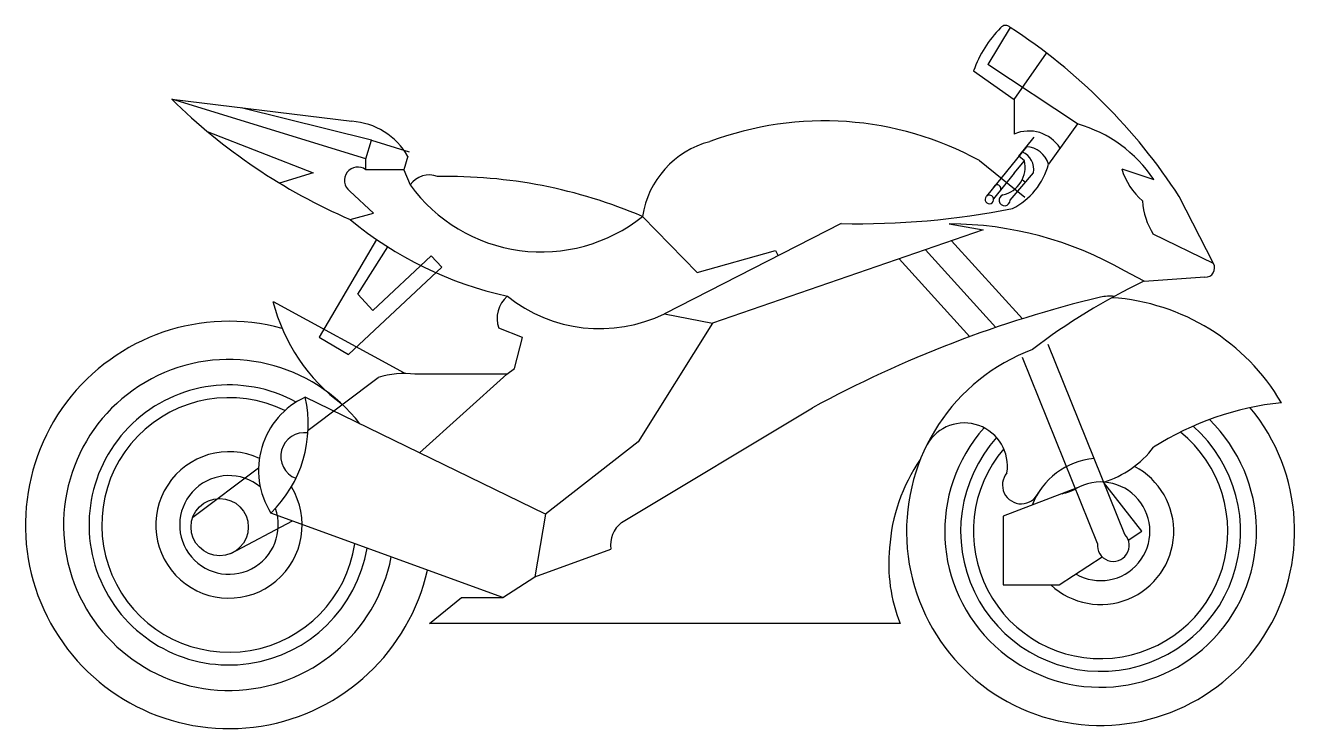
# Model space of a CAD drawing. Header units: millimetres. Extents: x 64450 to 66445, y 44723 to 45828.
import ezdxf

# ---------------------------------------------------------------- set-up
doc = ezdxf.new("R2010")
doc.units = ezdxf.units.MM

msp = doc.modelspace()

# ---------------------------------------------------------------- linework, layer by layer
for p, q in [((65998.1, 45825.2), (65963.1, 45766.9)), ((66104.2, 45673.4), (65963.1, 45766.9)), ((66004.6, 45712.1), (66055.5, 45784.7)), ((65940.7, 45756.8), (66004.6, 45712.1)), ((64680.4, 45712.4), (64963.3, 45677.7)), ((64985.5, 45618.5), (64680.4, 45712.4)), ((66004.6, 45712.1), (66004.6, 45657.6)), ((64994.5, 45647.8), (64789.3, 45699)), ((66104.2, 45673.4), (66058.3, 45610.3)), ((64736, 45661.8), (64902.4, 45596.9)), ((64985.5, 45618.5), (64994.5, 45647.8)), ((64994.5, 45647.8), (65053.6, 45629.7)), ((66011.8, 45622.9), (66035.7, 45652.5)), ((66023.8, 45637.7), (65960.9, 45559.9)), ((64985.5, 45601.5), (64985.5, 45618.5)), ((65051.5, 45622.6), (65045, 45601.5)), ((65949.9, 45615.9), (66021.1, 45558.3)), ((66004.6, 45595.9), (66020.7, 45615.7)), ((66020.7, 45615.7), (66011.8, 45622.9)), ((64902.4, 45596.9), (64849.9, 45580.4)), ((65045, 45601.5), (64985.5, 45601.5)), ((65045, 45601.5), (65055.2, 45577.6)), ((66004.6, 45595.9), (65972.2, 45555.9)), ((65998.1, 45553.5), (66034.9, 45596.6)), ((66022.2, 45581.7), (66017.2, 45585.8)), ((66173.5, 45602.8), (66223.9, 45586.4)), ((64997.5, 45533.2), (64960.2, 45568)), ((66317.6, 45454.2), (66264, 45559.3)), ((64960.6, 45523.4), (64997.5, 45533.2)), ((65420.2, 45528.2), (65506.2, 45440.1)), ((65732.7, 45516.8), (65454.7, 45375.2)), ((65955.5, 45507.1), (65530.1, 45360.6)), ((65902.4, 45516.4), (65955.5, 45507.1)), ((65002.4, 45491.9), (64912, 45338.3)), ((66017.4, 45367.3), (65906.1, 45490)), ((66317.6, 45454.2), (66223.2, 45500.2)), ((64972.6, 45406.1), (65019.8, 45480.4)), ((65088.1, 45466.1), (64996.6, 45380.4)), ((65104.7, 45448.4), (65088.1, 45466.1)), ((65506.2, 45440.1), (65629.5, 45474.5)), ((65629.5, 45474.5), (65633.7, 45466.4)), ((65975.8, 45353.7), (65864.9, 45475.9)), ((64958.2, 45311.2), (65104.7, 45448.4)), ((65934.9, 45339.2), (65823.8, 45461.7)), ((66208.6, 45426.3), (66177.7, 45442.7)), ((66208.6, 45426.3), (66304.3, 45433)), ((64839.5, 45394.4), (65045.7, 45282.3)), ((64996.6, 45380.4), (64972.6, 45406.1)), ((65454.7, 45375.2), (65530.1, 45360.6)), ((65231.4, 45337.7), (65194.3, 45352.6)), ((65530.1, 45360.6), (65413.5, 45174)), ((64912, 45338.3), (64958.2, 45311.2)), ((65219.3, 45289.1), (65231.4, 45337.7)), ((66178.3, 45028.5), (66057.7, 45327.1)), ((64958.2, 45311.2), (64958.2, 45311.2)), ((66135.5, 45014.3), (66017.4, 45306.7)), ((65207, 45280.5), (65219.3, 45289.1)), ((64894.7, 45192.1), (65004.9, 45275.2)), ((65207, 45280.5), (65062.7, 45280.2)), ((65069.5, 45156.7), (65207, 45280.5)), ((65267.7, 45060.1), (64890.2, 45244.2)), ((65387.3, 45047.2), (65687.3, 45227.5)), ((65413.5, 45174), (65267.7, 45060.1)), ((64713.4, 45055.5), (64816.8, 45133.4)), ((66205.1, 45033.4), (66145.1, 45110.8)), ((66103.4, 45101.6), (65987.2, 45057)), ((64773.2, 44998.6), (64869.9, 45049.8)), ((65200.8, 44929.3), (64836.2, 45062.1)), ((65267.7, 45060.1), (65251.1, 44962)), ((65987.2, 45057), (65987.2, 44949.2)), ((66183.9, 45019.6), (66205.1, 45033.4)), ((65251.1, 44962), (65370.4, 45005.5)), ((66075.3, 44949.2), (66143, 44993.1)), ((65200.8, 44929.3), (65251.1, 44962)), ((65987.2, 44949.2), (66075.3, 44949.2)), ((65085.3, 44888.4), (65135.8, 44929.3)), ((65135.8, 44929.3), (65200.8, 44929.3)), ((65825.3, 44888.4), (65085.3, 44888.4))]:
    msp.add_line(p, q)
msp.add_circle((64755.7, 45040.1), 45)
for centre, radius, start, end in [((65990.9, 45818.3), 10, 43.4096, 140.5904), ((65505.1, 45066.3), 905, 33.0104, 56.9896), ((66110.8, 45697.7), 180, 135.1604, 160.8396), ((65322.2, 46361.8), 913, 225.3328, 246.6672), ((64956, 45567.9), 110, 29.7885, 86.2115), ((65705.6, 45168.3), 510, 61.3757, 110.6243), ((66045.4, 45466.6), 215, 33.8679, 74.1321), ((66027.6, 45603.8), 58.5, 32.9718, 113.1478), ((65562.5, 45506.3), 144, 104.7282, 171.2718), ((66005.8, 45602.1), 29.6, 349.2842, 67.5707), ((66021.9, 45599.9), 37.9, 16.0252, 87.1903), ((64972.8, 45584.8), 21, 52.9859, 232.9859), ((65977, 45605.7), 44.8, 282.4874, 12.9727), ((65952, 45638.5), 110, 296.8523, 345.1477), ((65084.9, 45557.3), 36, 68.3178, 145.6822), ((65112.9, 44806.9), 784, 66.9255, 91.0745), ((66276.9, 45634.2), 108, 196.8724, 229.1276), ((65261.2, 45726.5), 254.2, 215.861, 308.7151), ((65977.7, 45571.9), 5.87, 332.0462, 159.5307), ((65965.5, 45554.8), 6.77, 138.4837, 8.8471), ((65965.4, 45554.8), 6.85, 9.2224, 131.0611), ((65989.4, 45553.7), 8.69, 107.7047, 358.6022), ((66314, 45558.6), 108, 183.2484, 212.7516), ((65758.4, 46772.6), 1256, 268.8297, 281.1703), ((65333.5, 45974.2), 585, 230.4059, 257.5941), ((65901.2, 44961.4), 555, 60.1223, 89.8777), ((66305.6, 45446.9), 14, 264.7655, 31.2345), ((66634.6, 44532.6), 990, 115.4926, 127.4046), ((65120.4, 45466.3), 290, 194.3541, 233.6459), ((65237.7, 45367.9), 46, 130.5826, 199.4174), ((65353.1, 45583.9), 232.1, 231.2475, 295.9695), ((66574.9, 43591.8), 1861, 103.5127, 118.4873), ((66155.3, 45327.8), 75, 84.8977, 101.709), ((66135.2, 45066), 335.3, 30.3614, 86.0488), ((64770.3, 45043.4), 320, 74.8794, 347.1864), ((66140.3, 45033.4), 305, 110.5356, 39.5417), ((64770.3, 45043.4), 260, 37.6698, 348.8568), ((65045.7, 45141.3), 140, 83.045, 106.955), ((64770.3, 45043.4), 220, 61.3159, 350.4839), ((64770.3, 45043.4), 200, 63.9104, 351.5461), ((64943.1, 45129.4), 126.4, 114.7599, 212.2066), ((64700, 45201.5), 194.9, 314.3171, 12.6493), ((66473.9, 44770), 468.1, 96.0561, 122.3296), ((66140.3, 45033.4), 245, 138.3784, 45.7436), ((64888.8, 45151.3), 37.1, 81.2378, 248.9717), ((65926.1, 45135.8), 67.8, 350.8938, 149.6749), ((66140.3, 45033.4), 220, 137.9474, 48.638), ((66140.3, 45033.4), 200, 139.5159, 51.1636), ((64770.3, 45043.4), 115, 65.4184, 31.4091), ((66140.3, 45033.4), 115, 95.0951, 159.0684), ((66100.4, 45258.6), 154.4, 286.8426, 322.9421), ((66083, 44989.6), 275, 145.3325, 176.3237), ((66140.3, 45033.4), 115, 227.1069, 62.4517), ((64770.3, 45043.4), 77.5, 50.6062, 19.5503), ((66015.6, 45106.1), 29.5, 139.7542, 336.4096), ((66140.3, 45033.4), 77.5, 240.0987, 120.5782), ((66064.6, 45167.1), 76.1, 281.4083, 300.5975), ((65415, 45011.7), 45, 128, 188), ((66160.3, 45011.1), 25, 172.7876, 44), ((66059.3, 44981.9), 252, 174.2259, 201.7741)]:
    msp.add_arc(centre, radius, start, end)

doc.saveas('drawing.dxf')
